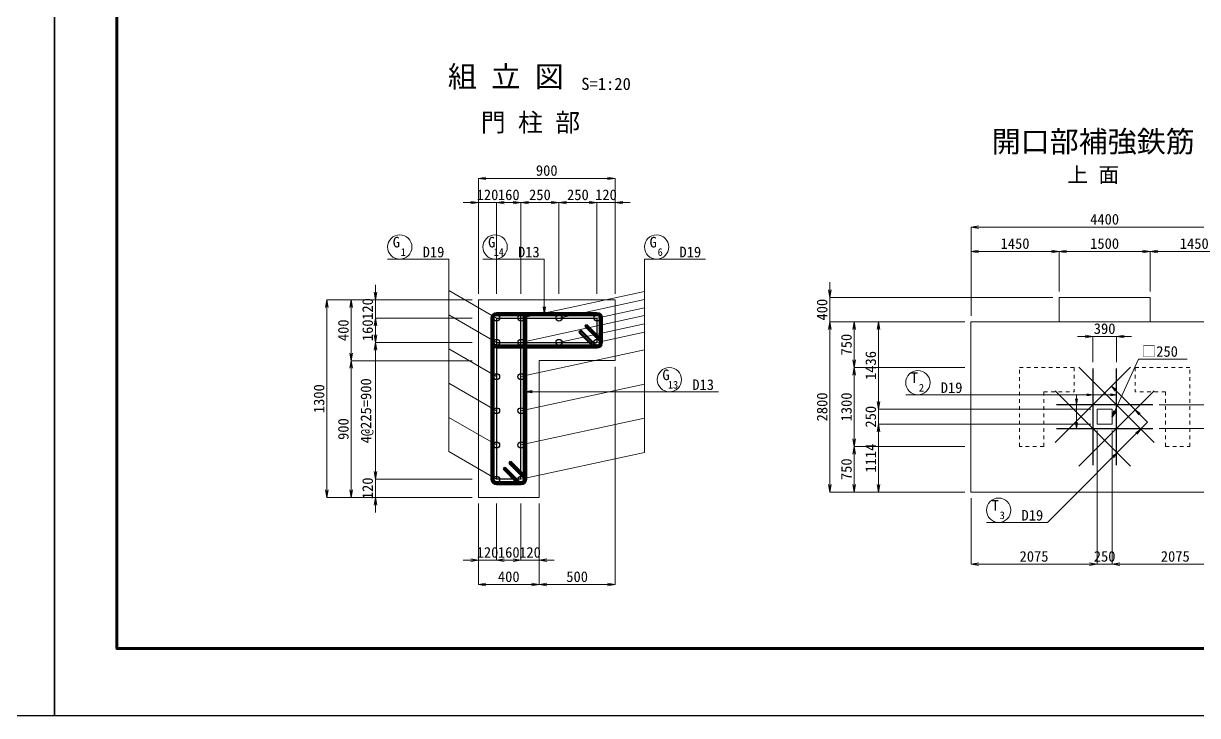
# Model space of a CAD drawing. Header units: millimetres. Extents: x 169470 to 758170, y -17820 to 11880.
# Drawn here: x 211007 to 230330, y -17820 to -6434 of the extents above; entities that cross this region are included whole.
import ezdxf
from ezdxf.enums import TextEntityAlignment as Align

# ---------------------------------------------------------------- set-up
doc = ezdxf.new("R2010")
doc.units = ezdxf.units.MM
doc.header["$LTSCALE"] = 50
doc.header["$PDSIZE"] = 300
doc.linetypes.add('SXF_跳び破線', pattern=[12, 6, -6])
doc.layers.get('Defpoints').update_dxf_attribs({"color": 151})
for name, color, linetype, lineweight in [('D-BGD', 7, 'Continuous', 13), ('D-STR', 1, 'Continuous', 50), ('D-STR-DIM', 7, 'Continuous', 13), ('D-STR-HTXT', 7, 'Continuous', 13), ('D-STR-STR2', 6, 'Continuous', 25), ('D-STR-STR5', 2, 'Continuous', 25), ('D-STR-TXT', 7, 'Continuous', 13), ('D-TTL', 2, 'Continuous', 140)]:
    doc.layers.add(name, color=color, linetype=linetype, lineweight=lineweight)
doc.styles.add('MS ゴシック', font='MS Gothic.ttf')
doc.styles.add('YOKO_GOTHIC', font='MS Gothic.ttf')
doc.dimstyles.new('DIM-50', dxfattribs={"dimscale": 50, "dimtxt": 3.5, "dimasz": 2.5, "dimexe": 0, "dimexo": 2, "dimgap": 0.8, "dimtad": 1, "dimdec": 0, "dimzin": 1, "dimdsep": 46, "dimtxsty": 'MS ゴシック', "dimblk": 'OPEN', "dimcen": 0.1, "dimclrd": 256, "dimclre": 256, "dimclrt": 256, "dimaunit": 1, "dimadec": 3, "dimazin": 0, "dimtfac": 1, "dimtdec": 0, "dimtix": 1, "dimtmove": 2, "dimatfit": 3, "dimldrblk": 'OPEN', "dimfxl": 1, "dimlwd": -1, "dimlwe": -1, "dimarcsym": 2})
doc.dimstyles.new('DIM-50-20', dxfattribs={"dimscale": 50, "dimtxt": 3.5, "dimasz": 2.5, "dimexe": 0, "dimexo": 2, "dimgap": 0.8, "dimtad": 1, "dimdec": 0, "dimlfac": 0.4, "dimzin": 1, "dimdsep": 46, "dimtxsty": 'MS ゴシック', "dimblk": 'OPEN', "dimcen": 0.1, "dimclrd": 256, "dimclre": 256, "dimclrt": 256, "dimaunit": 1, "dimadec": 3, "dimazin": 0, "dimtfac": 1, "dimtdec": 0, "dimtix": 1, "dimtmove": 2, "dimatfit": 3, "dimldrblk": 'OPEN', "dimfxl": 1, "dimlwd": -1, "dimlwe": -1, "dimarcsym": 2})
doc.dimstyles.new('S50', dxfattribs={"dimscale": 50, "dimtxt": 3.5, "dimasz": 2, "dimexe": 1, "dimexo": 1, "dimgap": 1, "dimtad": 1, "dimdec": 0, "dimzin": 1, "dimdsep": 46, "dimtxsty": 'YOKO_GOTHIC', "dimblk": 'OPEN', "dimcen": 0, "dimclrd": 256, "dimclre": 256, "dimclrt": 256, "dimaunit": 1, "dimadec": 3, "dimazin": 0, "dimtfac": 1, "dimtdec": 0, "dimtix": 1, "dimtmove": 2, "dimatfit": 3, "dimldrblk": 'OPEN', "dimfxl": 1, "dimlwd": -1, "dimlwe": -1, "dimarcsym": 0})

# ---------------------------------------------------------------- blocks, each defined once
blk = doc.blocks.new('_Open')
at = {"color": 0, "linetype": 'ByBlock', "lineweight": -2}
for p, q in [((-1, 0.17), (0, 0)), ((-1, -0.17), (0, 0)), ((0, 0), (-1, 0))]:
    blk.add_line(p, q, dxfattribs=at)
blk = doc.blocks.new('*D2648')
at = {"layer": 'D-STR-DIM', "transparency": 16777216}
for p, q in [((218494, -10882), (218494, -8982)), ((218619, -8982), (220619, -8982)), ((220744, -10882), (220744, -8982))]:
    blk.add_line(p, q, dxfattribs=at)
at = {"layer": 'Defpoints', "color": 0, "transparency": 16777216}
for p in [(220744, -8982), (218494, -10982), (220744, -10982)]:
    blk.add_point(p, dxfattribs=at)
at = {"layer": 'D-STR-DIM', "transparency": 16777216, "xscale": 125, "yscale": 125, "zscale": 125, "rotation": 180}
blk.add_blockref('_Open', (218494, -8982), dxfattribs=at)
at = {"layer": 'D-STR-DIM', "transparency": 16777216, "xscale": 125, "yscale": 125, "zscale": 125}
blk.add_blockref('_Open', (220744, -8982), dxfattribs=at)
at = {"layer": 'D-STR-DIM', "transparency": 16777216, "insert": (219619, -8854), "char_height": 175, "attachment_point": 5, "style": 'MS ゴシック'}
blk.add_mtext('900', dxfattribs=at)
blk = doc.blocks.new('*D2649')
at = {"layer": 'D-STR-DIM', "transparency": 16777216}
for p, q in [((218369, -9382), (218244, -9382)), ((218494, -10882), (218494, -9382)), ((218494, -9382), (218794, -9382)), ((218794, -10882), (218794, -9382)), ((218919, -9382), (219044, -9382))]:
    blk.add_line(p, q, dxfattribs=at)
at = {"layer": 'Defpoints', "color": 0, "transparency": 16777216}
for p in [(218794, -9382), (218494, -10982), (218794, -10982)]:
    blk.add_point(p, dxfattribs=at)
at = {"layer": 'D-STR-DIM', "transparency": 16777216, "xscale": 125, "yscale": 125, "zscale": 125}
blk.add_blockref('_Open', (218494, -9382), dxfattribs=at)
at = {"layer": 'D-STR-DIM', "transparency": 16777216, "xscale": 125, "yscale": 125, "zscale": 125, "rotation": 180}
blk.add_blockref('_Open', (218794, -9382), dxfattribs=at)
at = {"layer": 'D-STR-DIM', "transparency": 16777216, "insert": (218644, -9254), "char_height": 175, "attachment_point": 5, "style": 'MS ゴシック'}
blk.add_mtext('120', dxfattribs=at)
blk = doc.blocks.new('*D2650')
at = {"layer": 'D-STR-DIM', "transparency": 16777216}
for p, q in [((218794, -10882), (218794, -9382)), ((218919, -9382), (219069, -9382)), ((219194, -10882), (219194, -9382))]:
    blk.add_line(p, q, dxfattribs=at)
at = {"layer": 'Defpoints', "color": 0, "transparency": 16777216}
for p in [(219194, -9382), (218794, -10982), (219194, -10982)]:
    blk.add_point(p, dxfattribs=at)
at = {"layer": 'D-STR-DIM', "transparency": 16777216, "xscale": 125, "yscale": 125, "zscale": 125, "rotation": 180}
blk.add_blockref('_Open', (218794, -9382), dxfattribs=at)
at = {"layer": 'D-STR-DIM', "transparency": 16777216, "xscale": 125, "yscale": 125, "zscale": 125}
blk.add_blockref('_Open', (219194, -9382), dxfattribs=at)
at = {"layer": 'D-STR-DIM', "transparency": 16777216, "insert": (218994, -9254), "char_height": 175, "attachment_point": 5, "style": 'MS ゴシック'}
blk.add_mtext('160', dxfattribs=at)
blk = doc.blocks.new('*D2651')
at = {"layer": 'D-STR-DIM', "transparency": 16777216}
for p, q in [((220319, -9382), (220194, -9382)), ((220444, -10882), (220444, -9382)), ((220444, -9382), (220744, -9382)), ((220744, -10882), (220744, -9382)), ((220869, -9382), (220994, -9382))]:
    blk.add_line(p, q, dxfattribs=at)
at = {"layer": 'Defpoints', "color": 0, "transparency": 16777216}
for p in [(220744, -9382), (220444, -10982), (220744, -10982)]:
    blk.add_point(p, dxfattribs=at)
at = {"layer": 'D-STR-DIM', "transparency": 16777216, "xscale": 125, "yscale": 125, "zscale": 125}
blk.add_blockref('_Open', (220444, -9382), dxfattribs=at)
at = {"layer": 'D-STR-DIM', "transparency": 16777216, "xscale": 125, "yscale": 125, "zscale": 125, "rotation": 180}
blk.add_blockref('_Open', (220744, -9382), dxfattribs=at)
at = {"layer": 'D-STR-DIM', "transparency": 16777216, "insert": (220594, -9254), "char_height": 175, "attachment_point": 5, "style": 'MS ゴシック'}
blk.add_mtext('120', dxfattribs=at)
blk = doc.blocks.new('*D2652')
at = {"layer": 'D-STR-DIM', "transparency": 16777216}
for p, q in [((219194, -10882), (219194, -9382)), ((219319, -9382), (219694, -9382)), ((219819, -10882), (219819, -9382))]:
    blk.add_line(p, q, dxfattribs=at)
at = {"layer": 'Defpoints', "color": 0, "transparency": 16777216}
for p in [(219819, -9382), (219194, -10982), (219819, -10982)]:
    blk.add_point(p, dxfattribs=at)
at = {"layer": 'D-STR-DIM', "transparency": 16777216, "xscale": 125, "yscale": 125, "zscale": 125, "rotation": 180}
blk.add_blockref('_Open', (219194, -9382), dxfattribs=at)
at = {"layer": 'D-STR-DIM', "transparency": 16777216, "xscale": 125, "yscale": 125, "zscale": 125}
blk.add_blockref('_Open', (219819, -9382), dxfattribs=at)
at = {"layer": 'D-STR-DIM', "transparency": 16777216, "insert": (219507, -9254), "char_height": 175, "attachment_point": 5, "style": 'MS ゴシック'}
blk.add_mtext('250', dxfattribs=at)
blk = doc.blocks.new('*D2653')
at = {"layer": 'D-STR-DIM', "transparency": 16777216}
for p, q in [((218494, -14332), (218494, -15664)), ((219494, -14332), (219494, -15664)), ((218619, -15664), (219369, -15664))]:
    blk.add_line(p, q, dxfattribs=at)
at = {"layer": 'Defpoints', "color": 0, "transparency": 16777216}
for p in [(218494, -14232), (219494, -14232), (219494, -15664)]:
    blk.add_point(p, dxfattribs=at)
at = {"layer": 'D-STR-DIM', "transparency": 16777216, "xscale": 125, "yscale": 125, "zscale": 125, "rotation": 180}
blk.add_blockref('_Open', (218494, -15664), dxfattribs=at)
at = {"layer": 'D-STR-DIM', "transparency": 16777216, "xscale": 125, "yscale": 125, "zscale": 125}
blk.add_blockref('_Open', (219494, -15664), dxfattribs=at)
at = {"layer": 'D-STR-DIM', "transparency": 16777216, "insert": (218994, -15537), "char_height": 175, "attachment_point": 5, "style": 'MS ゴシック'}
blk.add_mtext('400', dxfattribs=at)
blk = doc.blocks.new('*D2654')
at = {"layer": 'D-STR-DIM', "transparency": 16777216}
for p, q in [((218494, -14332), (218494, -15264)), ((218794, -14332), (218794, -15264)), ((218369, -15264), (218244, -15264)), ((218494, -15264), (218794, -15264)), ((218919, -15264), (219044, -15264))]:
    blk.add_line(p, q, dxfattribs=at)
at = {"layer": 'Defpoints', "color": 0, "transparency": 16777216}
for p in [(218494, -14232), (218794, -14232), (218794, -15264)]:
    blk.add_point(p, dxfattribs=at)
at = {"layer": 'D-STR-DIM', "transparency": 16777216, "xscale": 125, "yscale": 125, "zscale": 125}
blk.add_blockref('_Open', (218494, -15264), dxfattribs=at)
at = {"layer": 'D-STR-DIM', "transparency": 16777216, "xscale": 125, "yscale": 125, "zscale": 125, "rotation": 180}
blk.add_blockref('_Open', (218794, -15264), dxfattribs=at)
at = {"layer": 'D-STR-DIM', "transparency": 16777216, "insert": (218644, -15137), "char_height": 175, "attachment_point": 5, "style": 'MS ゴシック'}
blk.add_mtext('120', dxfattribs=at)
blk = doc.blocks.new('*D2655')
at = {"layer": 'D-STR-DIM', "transparency": 16777216}
for p, q in [((218794, -14332), (218794, -15264)), ((219194, -14332), (219194, -15264)), ((218919, -15264), (219069, -15264))]:
    blk.add_line(p, q, dxfattribs=at)
at = {"layer": 'Defpoints', "color": 0, "transparency": 16777216}
for p in [(218794, -14232), (219194, -14232), (219194, -15264)]:
    blk.add_point(p, dxfattribs=at)
at = {"layer": 'D-STR-DIM', "transparency": 16777216, "xscale": 125, "yscale": 125, "zscale": 125, "rotation": 180}
blk.add_blockref('_Open', (218794, -15264), dxfattribs=at)
at = {"layer": 'D-STR-DIM', "transparency": 16777216, "xscale": 125, "yscale": 125, "zscale": 125}
blk.add_blockref('_Open', (219194, -15264), dxfattribs=at)
at = {"layer": 'D-STR-DIM', "transparency": 16777216, "insert": (218994, -15137), "char_height": 175, "attachment_point": 5, "style": 'MS ゴシック'}
blk.add_mtext('160', dxfattribs=at)
blk = doc.blocks.new('*D2656')
at = {"layer": 'D-STR-DIM', "transparency": 16777216}
for p, q in [((219194, -14332), (219194, -15264)), ((219494, -14332), (219494, -15264)), ((219069, -15264), (218944, -15264)), ((219194, -15264), (219494, -15264)), ((219619, -15264), (219744, -15264))]:
    blk.add_line(p, q, dxfattribs=at)
at = {"layer": 'Defpoints', "color": 0, "transparency": 16777216}
for p in [(219194, -14232), (219494, -14232), (219494, -15264)]:
    blk.add_point(p, dxfattribs=at)
at = {"layer": 'D-STR-DIM', "transparency": 16777216, "xscale": 125, "yscale": 125, "zscale": 125}
blk.add_blockref('_Open', (219194, -15264), dxfattribs=at)
at = {"layer": 'D-STR-DIM', "transparency": 16777216, "xscale": 125, "yscale": 125, "zscale": 125, "rotation": 180}
blk.add_blockref('_Open', (219494, -15264), dxfattribs=at)
at = {"layer": 'D-STR-DIM', "transparency": 16777216, "insert": (219344, -15137), "char_height": 175, "attachment_point": 5, "style": 'MS ゴシック'}
blk.add_mtext('120', dxfattribs=at)
blk = doc.blocks.new('*D2657')
at = {"layer": 'D-STR-DIM', "transparency": 16777216}
for p, q in [((220744, -12082), (220744, -15664)), ((219494, -14332), (219494, -15664)), ((219619, -15664), (220619, -15664))]:
    blk.add_line(p, q, dxfattribs=at)
at = {"layer": 'Defpoints', "color": 0, "transparency": 16777216}
for p in [(220744, -11982), (219494, -14232), (220744, -15664)]:
    blk.add_point(p, dxfattribs=at)
at = {"layer": 'D-STR-DIM', "transparency": 16777216, "xscale": 125, "yscale": 125, "zscale": 125, "rotation": 180}
blk.add_blockref('_Open', (219494, -15664), dxfattribs=at)
at = {"layer": 'D-STR-DIM', "transparency": 16777216, "xscale": 125, "yscale": 125, "zscale": 125}
blk.add_blockref('_Open', (220744, -15664), dxfattribs=at)
at = {"layer": 'D-STR-DIM', "transparency": 16777216, "insert": (220119, -15537), "char_height": 175, "attachment_point": 5, "style": 'MS ゴシック'}
blk.add_mtext('500', dxfattribs=at)
blk = doc.blocks.new('*D2658')
at = {"layer": 'D-STR-DIM', "transparency": 16777216}
for p, q in [((219819, -10882), (219819, -9382)), ((219944, -9382), (220319, -9382)), ((220444, -10882), (220444, -9382))]:
    blk.add_line(p, q, dxfattribs=at)
at = {"layer": 'Defpoints', "color": 0, "transparency": 16777216}
for p in [(220444, -9382), (219819, -10982), (220444, -10982)]:
    blk.add_point(p, dxfattribs=at)
at = {"layer": 'D-STR-DIM', "transparency": 16777216, "xscale": 125, "yscale": 125, "zscale": 125, "rotation": 180}
blk.add_blockref('_Open', (219819, -9382), dxfattribs=at)
at = {"layer": 'D-STR-DIM', "transparency": 16777216, "xscale": 125, "yscale": 125, "zscale": 125}
blk.add_blockref('_Open', (220444, -9382), dxfattribs=at)
at = {"layer": 'D-STR-DIM', "transparency": 16777216, "insert": (220132, -9254), "char_height": 175, "attachment_point": 5, "style": 'MS ゴシック'}
blk.add_mtext('250', dxfattribs=at)
blk = doc.blocks.new('*D2659')
at = {"layer": 'D-STR-DIM', "transparency": 16777216}
for p, q in [((218394, -10982), (215999, -10982)), ((215999, -11107), (215999, -14107)), ((218394, -14232), (215999, -14232))]:
    blk.add_line(p, q, dxfattribs=at)
at = {"layer": 'Defpoints', "color": 0, "transparency": 16777216}
for p in [(218494, -10982), (215999, -14232), (218494, -14232)]:
    blk.add_point(p, dxfattribs=at)
at = {"layer": 'D-STR-DIM', "transparency": 16777216, "xscale": 125, "yscale": 125, "zscale": 125}
for p, rotation in [((215999, -10982), 90), ((215999, -14232), 270)]:
    blk.add_blockref('_Open', p, dxfattribs=dict(at, rotation=rotation))
at = {"layer": 'D-STR-DIM', "transparency": 16777216, "insert": (215872, -12607), "char_height": 175, "attachment_point": 5, "rotation": 90, "style": 'MS ゴシック'}
blk.add_mtext('1300', dxfattribs=at)
blk = doc.blocks.new('*D2660')
at = {"layer": 'D-STR-DIM', "transparency": 16777216}
for p, q in [((216799, -10857), (216799, -10732)), ((218394, -10982), (216799, -10982)), ((216799, -10982), (216799, -11282)), ((218394, -11282), (216799, -11282)), ((216799, -11407), (216799, -11532))]:
    blk.add_line(p, q, dxfattribs=at)
at = {"layer": 'Defpoints', "color": 0, "transparency": 16777216}
for p in [(218494, -10982), (216799, -11282), (218494, -11282)]:
    blk.add_point(p, dxfattribs=at)
at = {"layer": 'D-STR-DIM', "transparency": 16777216, "xscale": 125, "yscale": 125, "zscale": 125}
for p, rotation in [((216799, -10982), 270), ((216799, -11282), 90)]:
    blk.add_blockref('_Open', p, dxfattribs=dict(at, rotation=rotation))
at = {"layer": 'D-STR-DIM', "transparency": 16777216, "insert": (216672, -11132), "char_height": 175, "attachment_point": 5, "rotation": 90, "style": 'MS ゴシック'}
blk.add_mtext('120', dxfattribs=at)
blk = doc.blocks.new('*D2661')
at = {"layer": 'D-STR-DIM', "transparency": 16777216}
for p, q in [((218394, -11282), (216799, -11282)), ((216799, -11407), (216799, -11557)), ((218394, -11682), (216799, -11682))]:
    blk.add_line(p, q, dxfattribs=at)
at = {"layer": 'Defpoints', "color": 0, "transparency": 16777216}
for p in [(218494, -11282), (216799, -11682), (218494, -11682)]:
    blk.add_point(p, dxfattribs=at)
at = {"layer": 'D-STR-DIM', "transparency": 16777216, "xscale": 125, "yscale": 125, "zscale": 125}
for p, rotation in [((216799, -11282), 90), ((216799, -11682), 270)]:
    blk.add_blockref('_Open', p, dxfattribs=dict(at, rotation=rotation))
at = {"layer": 'D-STR-DIM', "transparency": 16777216, "insert": (216672, -11482), "char_height": 175, "attachment_point": 5, "rotation": 90, "style": 'MS ゴシック'}
blk.add_mtext('160', dxfattribs=at)
blk = doc.blocks.new('*D2662')
at = {"layer": 'D-STR-DIM', "transparency": 16777216}
for p, q in [((216799, -13807), (216799, -13682)), ((218394, -13932), (216799, -13932)), ((216799, -13932), (216799, -14232)), ((218394, -14232), (216799, -14232)), ((216799, -14357), (216799, -14482))]:
    blk.add_line(p, q, dxfattribs=at)
at = {"layer": 'Defpoints', "color": 0, "transparency": 16777216}
for p in [(218494, -13932), (216799, -14232), (218494, -14232)]:
    blk.add_point(p, dxfattribs=at)
at = {"layer": 'D-STR-DIM', "transparency": 16777216, "xscale": 125, "yscale": 125, "zscale": 125}
for p, rotation in [((216799, -13932), 270), ((216799, -14232), 90)]:
    blk.add_blockref('_Open', p, dxfattribs=dict(at, rotation=rotation))
at = {"layer": 'D-STR-DIM', "transparency": 16777216, "insert": (216672, -14082), "char_height": 175, "attachment_point": 5, "rotation": 90, "style": 'MS ゴシック'}
blk.add_mtext('120', dxfattribs=at)
blk = doc.blocks.new('*D2663')
at = {"layer": 'D-STR-DIM', "transparency": 16777216}
for p, q in [((218394, -11682), (216799, -11682)), ((216799, -13807), (216799, -11807)), ((218394, -13932), (216799, -13932))]:
    blk.add_line(p, q, dxfattribs=at)
at = {"layer": 'Defpoints', "color": 0, "transparency": 16777216}
for p in [(216799, -11682), (218494, -11682), (218494, -13932)]:
    blk.add_point(p, dxfattribs=at)
at = {"layer": 'D-STR-DIM', "transparency": 16777216, "xscale": 125, "yscale": 125, "zscale": 125}
for p, rotation in [((216799, -11682), 90), ((216799, -13932), 270)]:
    blk.add_blockref('_Open', p, dxfattribs=dict(at, rotation=rotation))
at = {"layer": 'D-STR-DIM', "transparency": 16777216, "insert": (216662, -12807), "char_height": 175, "attachment_point": 5, "rotation": 90, "style": 'MS ゴシック'}
blk.add_mtext('4@225=900', dxfattribs=at)
blk = doc.blocks.new('*D2664')
at = {"layer": 'D-STR-DIM', "transparency": 16777216}
for p, q in [((217761, -10982), (216399, -10982)), ((216399, -11107), (216399, -11857)), ((218394, -11982), (216399, -11982))]:
    blk.add_line(p, q, dxfattribs=at)
at = {"layer": 'Defpoints', "color": 0, "transparency": 16777216}
for p in [(217861, -10982), (216399, -11982), (218494, -11982)]:
    blk.add_point(p, dxfattribs=at)
at = {"layer": 'D-STR-DIM', "transparency": 16777216, "xscale": 125, "yscale": 125, "zscale": 125}
for p, rotation in [((216399, -10982), 90), ((216399, -11982), 270)]:
    blk.add_blockref('_Open', p, dxfattribs=dict(at, rotation=rotation))
at = {"layer": 'D-STR-DIM', "transparency": 16777216, "insert": (216272, -11482), "char_height": 175, "attachment_point": 5, "rotation": 90, "style": 'MS ゴシック'}
blk.add_mtext('400', dxfattribs=at)
blk = doc.blocks.new('*D2665')
at = {"layer": 'D-STR-DIM', "transparency": 16777216}
for p, q in [((218394, -11982), (216399, -11982)), ((216399, -12107), (216399, -14107)), ((218394, -14232), (216399, -14232))]:
    blk.add_line(p, q, dxfattribs=at)
at = {"layer": 'Defpoints', "color": 0, "transparency": 16777216}
for p in [(218494, -11982), (216399, -14232), (218494, -14232)]:
    blk.add_point(p, dxfattribs=at)
at = {"layer": 'D-STR-DIM', "transparency": 16777216, "xscale": 125, "yscale": 125, "zscale": 125}
for p, rotation in [((216399, -11982), 90), ((216399, -14232), 270)]:
    blk.add_blockref('_Open', p, dxfattribs=dict(at, rotation=rotation))
at = {"layer": 'D-STR-DIM', "transparency": 16777216, "insert": (216272, -13107), "char_height": 175, "attachment_point": 5, "rotation": 90, "style": 'MS ゴシック'}
blk.add_mtext('900', dxfattribs=at)
blk = doc.blocks.new('*D2677')
at = {"layer": 'D-STR-DIM', "transparency": 16777216}
for p, q in [((226602, -11243), (226602, -10184)), ((226727, -10184), (227926, -10184)), ((228051, -10843), (228051, -10184))]:
    blk.add_line(p, q, dxfattribs=at)
at = {"layer": 'Defpoints', "color": 0, "transparency": 16777216}
for p in [(228051, -10184), (228051, -10943), (226602, -11343)]:
    blk.add_point(p, dxfattribs=at)
at = {"layer": 'D-STR-DIM', "transparency": 16777216, "xscale": 125, "yscale": 125, "zscale": 125, "rotation": 180}
blk.add_blockref('_Open', (226602, -10184), dxfattribs=at)
at = {"layer": 'D-STR-DIM', "transparency": 16777216, "xscale": 125, "yscale": 125, "zscale": 125}
blk.add_blockref('_Open', (228051, -10184), dxfattribs=at)
at = {"layer": 'D-STR-DIM', "transparency": 16777216, "insert": (227327, -10056), "char_height": 175, "attachment_point": 5, "style": 'MS ゴシック'}
blk.add_mtext('1450', dxfattribs=at)
blk = doc.blocks.new('*D2678')
at = {"layer": 'D-STR-DIM', "transparency": 16777216}
for p, q in [((228051, -10843), (228051, -10184)), ((228176, -10184), (229426, -10184)), ((229551, -10843), (229551, -10184))]:
    blk.add_line(p, q, dxfattribs=at)
at = {"layer": 'Defpoints', "color": 0, "transparency": 16777216}
for p in [(229551, -10184), (228051, -10943), (229551, -10943)]:
    blk.add_point(p, dxfattribs=at)
at = {"layer": 'D-STR-DIM', "transparency": 16777216, "xscale": 125, "yscale": 125, "zscale": 125, "rotation": 180}
blk.add_blockref('_Open', (228051, -10184), dxfattribs=at)
at = {"layer": 'D-STR-DIM', "transparency": 16777216, "xscale": 125, "yscale": 125, "zscale": 125}
blk.add_blockref('_Open', (229551, -10184), dxfattribs=at)
at = {"layer": 'D-STR-DIM', "transparency": 16777216, "insert": (228801, -10056), "char_height": 175, "attachment_point": 5, "style": 'MS ゴシック'}
blk.add_mtext('1500', dxfattribs=at)
blk = doc.blocks.new('*D2679')
at = {"layer": 'D-STR-DIM', "transparency": 16777216}
for p, q in [((229551, -10843), (229551, -10184)), ((229676, -10184), (230876, -10184)), ((231001, -11243), (231001, -10184))]:
    blk.add_line(p, q, dxfattribs=at)
at = {"layer": 'Defpoints', "color": 0, "transparency": 16777216}
for p in [(231001, -10184), (229551, -10943), (231001, -11343)]:
    blk.add_point(p, dxfattribs=at)
at = {"layer": 'D-STR-DIM', "transparency": 16777216, "xscale": 125, "yscale": 125, "zscale": 125, "rotation": 180}
blk.add_blockref('_Open', (229551, -10184), dxfattribs=at)
at = {"layer": 'D-STR-DIM', "transparency": 16777216, "xscale": 125, "yscale": 125, "zscale": 125}
blk.add_blockref('_Open', (231001, -10184), dxfattribs=at)
at = {"layer": 'D-STR-DIM', "transparency": 16777216, "insert": (230276, -10056), "char_height": 175, "attachment_point": 5, "style": 'MS ゴシック'}
blk.add_mtext('1450', dxfattribs=at)
blk = doc.blocks.new('*D2666')
at = {"layer": 'D-STR-DIM', "transparency": 16777216}
for p, q in [((226602, -11243), (226602, -9784)), ((226727, -9784), (230876, -9784)), ((231001, -11243), (231001, -9784))]:
    blk.add_line(p, q, dxfattribs=at)
at = {"layer": 'Defpoints', "color": 0, "transparency": 16777216}
for p in [(231001, -9784), (226602, -11343), (231001, -11343)]:
    blk.add_point(p, dxfattribs=at)
at = {"layer": 'D-STR-DIM', "transparency": 16777216, "xscale": 125, "yscale": 125, "zscale": 125, "rotation": 180}
blk.add_blockref('_Open', (226602, -9784), dxfattribs=at)
at = {"layer": 'D-STR-DIM', "transparency": 16777216, "xscale": 125, "yscale": 125, "zscale": 125}
blk.add_blockref('_Open', (231001, -9784), dxfattribs=at)
at = {"layer": 'D-STR-DIM', "transparency": 16777216, "insert": (228801, -9656), "char_height": 175, "attachment_point": 5, "style": 'MS ゴシック'}
blk.add_mtext('4400', dxfattribs=at)
blk = doc.blocks.new('*D2667')
at = {"layer": 'D-STR-DIM', "transparency": 16777216}
for p, q in [((224280, -10818), (224280, -10693)), ((227951, -10943), (224280, -10943)), ((224280, -10943), (224280, -11343)), ((226502, -11343), (224280, -11343)), ((224280, -11468), (224280, -11593))]:
    blk.add_line(p, q, dxfattribs=at)
at = {"layer": 'Defpoints', "color": 0, "transparency": 16777216}
for p in [(228051, -10943), (224280, -11343), (226602, -11343)]:
    blk.add_point(p, dxfattribs=at)
at = {"layer": 'D-STR-DIM', "transparency": 16777216, "xscale": 125, "yscale": 125, "zscale": 125}
for p, rotation in [((224280, -10943), 270), ((224280, -11343), 90)]:
    blk.add_blockref('_Open', p, dxfattribs=dict(at, rotation=rotation))
at = {"layer": 'D-STR-DIM', "transparency": 16777216, "insert": (224152, -11143), "char_height": 175, "attachment_point": 5, "rotation": 90, "style": 'MS ゴシック'}
blk.add_mtext('400', dxfattribs=at)
blk = doc.blocks.new('*D2668')
at = {"layer": 'D-STR-DIM', "transparency": 16777216}
for p, q in [((226502, -11343), (224280, -11343)), ((224280, -11468), (224280, -14018)), ((226502, -14143), (224280, -14143))]:
    blk.add_line(p, q, dxfattribs=at)
at = {"layer": 'Defpoints', "color": 0, "transparency": 16777216}
for p in [(226602, -11343), (224280, -14143), (226602, -14143)]:
    blk.add_point(p, dxfattribs=at)
at = {"layer": 'D-STR-DIM', "transparency": 16777216, "xscale": 125, "yscale": 125, "zscale": 125}
for p, rotation in [((224280, -11343), 90), ((224280, -14143), 270)]:
    blk.add_blockref('_Open', p, dxfattribs=dict(at, rotation=rotation))
at = {"layer": 'D-STR-DIM', "transparency": 16777216, "insert": (224152, -12743), "char_height": 175, "attachment_point": 5, "rotation": 90, "style": 'MS ゴシック'}
blk.add_mtext('2800', dxfattribs=at)
blk = doc.blocks.new('*D2669')
at = {"layer": 'D-STR-DIM', "transparency": 16777216}
for p, q in [((226502, -11343), (224680, -11343)), ((224680, -11468), (224680, -11968)), ((226502, -12093), (224680, -12093))]:
    blk.add_line(p, q, dxfattribs=at)
at = {"layer": 'Defpoints', "color": 0, "transparency": 16777216}
for p in [(226602, -11343), (224680, -12093), (226602, -12093)]:
    blk.add_point(p, dxfattribs=at)
at = {"layer": 'D-STR-DIM', "transparency": 16777216, "xscale": 125, "yscale": 125, "zscale": 125}
for p, rotation in [((224680, -11343), 90), ((224680, -12093), 270)]:
    blk.add_blockref('_Open', p, dxfattribs=dict(at, rotation=rotation))
at = {"layer": 'D-STR-DIM', "transparency": 16777216, "insert": (224552, -11718), "char_height": 175, "attachment_point": 5, "rotation": 90, "style": 'MS ゴシック'}
blk.add_mtext('750', dxfattribs=at)
blk = doc.blocks.new('*D2670')
at = {"layer": 'D-STR-DIM', "transparency": 16777216}
for p, q in [((226502, -13393), (224680, -13393)), ((224680, -13518), (224680, -14018)), ((226502, -14143), (224680, -14143))]:
    blk.add_line(p, q, dxfattribs=at)
at = {"layer": 'Defpoints', "color": 0, "transparency": 16777216}
for p in [(226602, -13393), (224680, -14143), (226602, -14143)]:
    blk.add_point(p, dxfattribs=at)
at = {"layer": 'D-STR-DIM', "transparency": 16777216, "xscale": 125, "yscale": 125, "zscale": 125}
for p, rotation in [((224680, -13393), 90), ((224680, -14143), 270)]:
    blk.add_blockref('_Open', p, dxfattribs=dict(at, rotation=rotation))
at = {"layer": 'D-STR-DIM', "transparency": 16777216, "insert": (224552, -13768), "char_height": 175, "attachment_point": 5, "rotation": 90, "style": 'MS ゴシック'}
blk.add_mtext('750', dxfattribs=at)
blk = doc.blocks.new('*D2671')
at = {"layer": 'D-STR-DIM', "transparency": 16777216}
for p, q in [((228676, -13129), (228676, -15331)), ((226602, -14243), (226602, -15331)), ((226727, -15331), (228551, -15331))]:
    blk.add_line(p, q, dxfattribs=at)
at = {"layer": 'Defpoints', "color": 0, "transparency": 16777216}
for p in [(228676, -13029), (226602, -14143), (228676, -15331)]:
    blk.add_point(p, dxfattribs=at)
at = {"layer": 'D-STR-DIM', "transparency": 16777216, "xscale": 125, "yscale": 125, "zscale": 125, "rotation": 180}
blk.add_blockref('_Open', (226602, -15331), dxfattribs=at)
at = {"layer": 'D-STR-DIM', "transparency": 16777216, "xscale": 125, "yscale": 125, "zscale": 125}
blk.add_blockref('_Open', (228676, -15331), dxfattribs=at)
at = {"layer": 'D-STR-DIM', "transparency": 16777216, "insert": (227639, -15203), "char_height": 175, "attachment_point": 5, "style": 'MS ゴシック'}
blk.add_mtext('2075', dxfattribs=at)
blk = doc.blocks.new('*D2672')
at = {"layer": 'D-STR-DIM', "transparency": 16777216}
for p, q in [((228926, -13129), (228926, -15331)), ((231001, -14243), (231001, -15331)), ((229051, -15331), (230876, -15331))]:
    blk.add_line(p, q, dxfattribs=at)
at = {"layer": 'Defpoints', "color": 0, "transparency": 16777216}
for p in [(228926, -13029), (231001, -14143), (231001, -15331)]:
    blk.add_point(p, dxfattribs=at)
at = {"layer": 'D-STR-DIM', "transparency": 16777216, "xscale": 125, "yscale": 125, "zscale": 125, "rotation": 180}
blk.add_blockref('_Open', (228926, -15331), dxfattribs=at)
at = {"layer": 'D-STR-DIM', "transparency": 16777216, "xscale": 125, "yscale": 125, "zscale": 125}
blk.add_blockref('_Open', (231001, -15331), dxfattribs=at)
at = {"layer": 'D-STR-DIM', "transparency": 16777216, "insert": (229964, -15203), "char_height": 175, "attachment_point": 5, "style": 'MS ゴシック'}
blk.add_mtext('2075', dxfattribs=at)
blk = doc.blocks.new('*D2674')
at = {"layer": 'D-STR-DIM', "transparency": 16777216}
for p, q in [((226502, -12093), (224680, -12093)), ((224680, -12218), (224680, -13268)), ((226502, -13393), (224680, -13393))]:
    blk.add_line(p, q, dxfattribs=at)
at = {"layer": 'Defpoints', "color": 0, "transparency": 16777216}
for p in [(226602, -12093), (224680, -13393), (226602, -13393)]:
    blk.add_point(p, dxfattribs=at)
at = {"layer": 'D-STR-DIM', "transparency": 16777216, "xscale": 125, "yscale": 125, "zscale": 125}
for p, rotation in [((224680, -12093), 90), ((224680, -13393), 270)]:
    blk.add_blockref('_Open', p, dxfattribs=dict(at, rotation=rotation))
at = {"layer": 'D-STR-DIM', "transparency": 16777216, "insert": (224552, -12743), "char_height": 175, "attachment_point": 5, "rotation": 90, "style": 'MS ゴシック'}
blk.add_mtext('1300', dxfattribs=at)
blk = doc.blocks.new('*D2675')
at = {"layer": 'D-STR-DIM', "transparency": 16777216}
for p, q in [((226502, -11343), (225080, -11343)), ((225080, -11468), (225080, -12654)), ((228576, -12779), (225080, -12779))]:
    blk.add_line(p, q, dxfattribs=at)
at = {"layer": 'Defpoints', "color": 0, "transparency": 16777216}
for p in [(226602, -11343), (225080, -12779), (228676, -12779)]:
    blk.add_point(p, dxfattribs=at)
at = {"layer": 'D-STR-DIM', "transparency": 16777216, "xscale": 125, "yscale": 125, "zscale": 125}
for p, rotation in [((225080, -11343), 90), ((225080, -12779), 270)]:
    blk.add_blockref('_Open', p, dxfattribs=dict(at, rotation=rotation))
at = {"layer": 'D-STR-DIM', "transparency": 16777216, "insert": (224952, -12061), "char_height": 175, "attachment_point": 5, "rotation": 90, "style": 'MS ゴシック'}
blk.add_mtext('1436', dxfattribs=at)
blk = doc.blocks.new('*D2676')
at = {"layer": 'D-STR-DIM', "transparency": 16777216}
for p, q in [((228576, -13029), (225080, -13029)), ((225080, -13154), (225080, -14018)), ((226502, -14143), (225080, -14143))]:
    blk.add_line(p, q, dxfattribs=at)
at = {"layer": 'Defpoints', "color": 0, "transparency": 16777216}
for p in [(228676, -13029), (225080, -14143), (226602, -14143)]:
    blk.add_point(p, dxfattribs=at)
at = {"layer": 'D-STR-DIM', "transparency": 16777216, "xscale": 125, "yscale": 125, "zscale": 125}
for p, rotation in [((225080, -13029), 90), ((225080, -14143), 270)]:
    blk.add_blockref('_Open', p, dxfattribs=dict(at, rotation=rotation))
at = {"layer": 'D-STR-DIM', "transparency": 16777216, "insert": (224952, -13586), "char_height": 175, "attachment_point": 5, "rotation": 90, "style": 'MS ゴシック'}
blk.add_mtext('1114', dxfattribs=at)
blk = doc.blocks.new('*D2680')
at = {"layer": 'D-STR-DIM', "transparency": 16777216}
for p, q in [((228481, -11584), (228356, -11584)), ((228606, -12009), (228606, -11584)), ((228606, -11584), (228996, -11584)), ((228996, -12009), (228996, -11584)), ((229121, -11584), (229246, -11584))]:
    blk.add_line(p, q, dxfattribs=at)
at = {"layer": 'Defpoints', "color": 0, "transparency": 16777216}
for p in [(228996, -11584), (228606, -12109), (228996, -12109)]:
    blk.add_point(p, dxfattribs=at)
at = {"layer": 'D-STR-DIM', "transparency": 16777216, "xscale": 125, "yscale": 125, "zscale": 125}
blk.add_blockref('_Open', (228606, -11584), dxfattribs=at)
at = {"layer": 'D-STR-DIM', "transparency": 16777216, "xscale": 125, "yscale": 125, "zscale": 125, "rotation": 180}
blk.add_blockref('_Open', (228996, -11584), dxfattribs=at)
at = {"layer": 'D-STR-DIM', "transparency": 16777216, "insert": (228801, -11456), "char_height": 175, "attachment_point": 5, "style": 'MS ゴシック'}
blk.add_mtext('390', dxfattribs=at)
blk = doc.blocks.new('*D2681')
at = {"layer": 'D-STR-DIM', "transparency": 16777216}
for p, q in [((230820, -12584), (230820, -12459)), ((229696, -12709), (230820, -12709)), ((230820, -12709), (230820, -13099)), ((229696, -13099), (230820, -13099)), ((230820, -13224), (230820, -13349))]:
    blk.add_line(p, q, dxfattribs=at)
at = {"layer": 'Defpoints', "color": 0, "transparency": 16777216}
for p in [(229596, -12709), (229596, -13099), (230820, -13099)]:
    blk.add_point(p, dxfattribs=at)
at = {"layer": 'D-STR-DIM', "transparency": 16777216, "xscale": 125, "yscale": 125, "zscale": 125}
for p, rotation in [((230820, -12709), 270), ((230820, -13099), 90)]:
    blk.add_blockref('_Open', p, dxfattribs=dict(at, rotation=rotation))
at = {"layer": 'D-STR-DIM', "transparency": 16777216, "insert": (230692, -12904), "char_height": 175, "attachment_point": 5, "rotation": 90, "style": 'MS ゴシック'}
blk.add_mtext('390', dxfattribs=at)
blk = doc.blocks.new('*D2682')
at = {"layer": 'D-STR-DIM', "transparency": 16777216}
for p, q in [((225080, -12654), (225080, -12529)), ((228576, -12779), (225080, -12779)), ((225080, -12779), (225080, -13029)), ((228576, -13029), (225080, -13029)), ((225080, -13154), (225080, -13279))]:
    blk.add_line(p, q, dxfattribs=at)
at = {"layer": 'Defpoints', "color": 0, "transparency": 16777216}
for p in [(228676, -12779), (225080, -13029), (228676, -13029)]:
    blk.add_point(p, dxfattribs=at)
at = {"layer": 'D-STR-DIM', "transparency": 16777216, "xscale": 125, "yscale": 125, "zscale": 125}
for p, rotation in [((225080, -12779), 270), ((225080, -13029), 90)]:
    blk.add_blockref('_Open', p, dxfattribs=dict(at, rotation=rotation))
at = {"layer": 'D-STR-DIM', "transparency": 16777216, "insert": (224952, -12904), "char_height": 175, "attachment_point": 5, "rotation": 90, "style": 'MS ゴシック'}
blk.add_mtext('250', dxfattribs=at)
blk = doc.blocks.new('*D2683')
at = {"layer": 'D-STR-DIM', "transparency": 16777216}
for p, q in [((228676, -13129), (228676, -15331)), ((228926, -13129), (228926, -15331)), ((228551, -15331), (228426, -15331)), ((228926, -15331), (228676, -15331)), ((229051, -15331), (229176, -15331))]:
    blk.add_line(p, q, dxfattribs=at)
at = {"layer": 'Defpoints', "color": 0, "transparency": 16777216}
for p in [(228676, -13029), (228926, -13029), (228676, -15331)]:
    blk.add_point(p, dxfattribs=at)
at = {"layer": 'D-STR-DIM', "transparency": 16777216, "xscale": 125, "yscale": 125, "zscale": 125}
blk.add_blockref('_Open', (228676, -15331), dxfattribs=at)
at = {"layer": 'D-STR-DIM', "transparency": 16777216, "xscale": 125, "yscale": 125, "zscale": 125, "rotation": 180}
blk.add_blockref('_Open', (228926, -15331), dxfattribs=at)
at = {"layer": 'D-STR-DIM', "transparency": 16777216, "insert": (228801, -15203), "char_height": 175, "attachment_point": 5, "style": 'MS ゴシック'}
blk.add_mtext('250', dxfattribs=at)

msp = doc.modelspace()

# ---------------------------------------------------------------- linework, layer by layer
at = {"layer": 'D-BGD'}
for p, q in [((218494.31, -10981.79), (218494.31, -14231.79)), ((220744.31, -10981.79), (218494.31, -10981.79)), ((220744.31, -10981.79), (220744.31, -11981.79)), ((231001.37, -11343.16), (226601.58, -11343.16)), ((226601.58, -11343.16), (226601.58, -14143.04)), ((219494.31, -14231.79), (219494.31, -11981.79)), ((219494.31, -11981.79), (220744.31, -11981.79)), ((219494.31, -14231.79), (218494.31, -14231.79)), ((226601.58, -14143.04), (231001.37, -14143.04))]:
    msp.add_line(p, q, dxfattribs=at)
at = {"layer": 'D-BGD', "linetype": 'SXF_跳び破線', "ltscale": 0.2}
for p, q in [((227801.48, -13393.04), (227801.48, -12493.04)), ((227801.48, -12493.04), (228301.48, -12493.04)), ((229801.48, -12493.04), (229301.48, -12493.04)), ((229801.48, -13393.04), (229801.48, -12493.04))]:
    msp.add_line(p, q, dxfattribs=at)
at = {"layer": 'D-BGD'}
msp.add_lwpolyline([(228051.48, -11343.16), (228051.48, -10943.16), (229551.48, -10943.16), (229551.48, -11343.16)], dxfattribs=at)
at = {"layer": 'D-BGD', "linetype": 'SXF_跳び破線', "ltscale": 0.2}
for points in [[(227801.48, -13393.04), (227401.48, -13393.04), (227401.48, -12093.04), (228301.48, -12093.04), (228301.48, -12493.04)], [(229801.48, -13393.04), (230201.48, -13393.04), (230201.48, -12093.04), (229301.48, -12093.04), (229301.48, -12493.04)]]:
    msp.add_lwpolyline(points, dxfattribs=at)
at = {"layer": 'D-BGD'}
msp.add_lwpolyline([(228676.48, -13029.04), (228676.48, -12779.04), (228926.48, -12779.04), (228926.48, -13029.04)], close=True, dxfattribs=at)
at = {"layer": 'D-STR', "linetype": 'Continuous'}
for p, q in [((218794.31, -11197.79), (220444.31, -11197.79)), ((218710.31, -11281.79), (218710.31, -13931.79)), ((218744.31, -11281.79), (218744.31, -13931.79)), ((218794.31, -11231.79), (220444.31, -11231.79)), ((219244.31, -13931.79), (219244.31, -11281.79)), ((219278.31, -13931.79), (219278.31, -11281.79)), ((220494.31, -11281.79), (220494.31, -11681.79)), ((220528.31, -11281.79), (220528.31, -11681.79)), ((218794.31, -11731.79), (220444.31, -11731.79)), ((218794.31, -11765.79), (220444.31, -11765.79)), ((219194.31, -13981.79), (218794.31, -13981.79)), ((219194.31, -14015.79), (218794.31, -14015.79))]:
    msp.add_line(p, q, dxfattribs=at)
at = {"layer": 'D-STR'}
for p, q in [((220249.85, -11416.63), (220273.89, -11392.59)), ((220503.7, -11622.4), (220273.89, -11392.59)), ((220179.14, -11487.34), (220155.1, -11511.38)), ((220384.91, -11741.19), (220155.1, -11511.38)), ((220408.95, -11717.15), (220179.14, -11487.34)), ((220479.66, -11646.44), (220249.85, -11416.63)), ((218999.85, -13666.63), (219023.89, -13642.59)), ((219229.66, -13896.44), (218999.85, -13666.63)), ((219253.7, -13872.4), (219023.89, -13642.59)), ((218929.14, -13737.34), (218905.1, -13761.38)), ((219134.91, -13991.19), (218905.1, -13761.38)), ((219158.95, -13967.15), (218929.14, -13737.34))]:
    msp.add_line(p, q, dxfattribs=at)
at = {"layer": 'D-STR', "linetype": 'Continuous'}
for centre, radius, start, end in [((218794.31, -11281.79), 84, 90, 180), ((219194.31, -11281.79), 84, 0, 90), ((220444.31, -11281.79), 84, 0, 90), ((218794.31, -11281.79), 50, 90, 180), ((219194.31, -11281.79), 50, 0, 90), ((220444.31, -11281.79), 50, 0, 90), ((218794.31, -11681.79), 84, 180, 270), ((218794.31, -11681.79), 50, 180, 270), ((220444.31, -11681.79), 50, 270, 0), ((220444.31, -11681.79), 84, 270, 0), ((218794.31, -13931.79), 84, 180, 270), ((218794.31, -13931.79), 50, 180, 270), ((219194.31, -13931.79), 50, 270, 0), ((219194.31, -13931.79), 84, 270, 0)]:
    msp.add_arc(centre, radius, start, end, dxfattribs=at)
at = {"layer": 'D-STR'}
for centre, radius in [((220444.31, -11681.79), 84), ((220444.31, -11681.79), 50), ((219194.31, -13931.79), 84), ((219194.31, -13931.79), 50)]:
    msp.add_arc(centre, radius, 225, 44.999973, dxfattribs=at)
at = {"layer": 'D-STR-HTXT'}
for p, q in [((217000.43, -10311.19), (218007, -10311.19)), ((218007, -10311.19), (218007, -13477.24)), ((218569.14, -10311.19), (219575.71, -10311.19)), ((221227.03, -13491.22), (221227.03, -10311.19)), ((221227.03, -10311.19), (222233.6, -10311.19)), ((218007, -10827.24), (218794.31, -11281.79)), ((219194.31, -11281.79), (221227.03, -10841.22)), ((219819.31, -11281.79), (221227.03, -10976.68)), ((220444.31, -11281.79), (221227.03, -11112.15)), ((218007, -11227.24), (218794.31, -11681.79)), ((219194.31, -11681.79), (221227.03, -11241.22)), ((219819.31, -11681.79), (221227.03, -11376.68)), ((220444.31, -11681.79), (221227.03, -11512.15)), ((218007, -11789.74), (218794.31, -12244.29)), ((219194.31, -12244.29), (221227.03, -11803.72)), ((218007, -12352.24), (218794.31, -12806.79)), ((219194.31, -12806.79), (221227.03, -12366.22)), ((221438.1, -12494.31), (222444.66, -12494.31)), ((225527.29, -12543.17), (228996.48, -12543.17)), ((228340.08, -12543.17), (228340.08, -13099.04)), ((228914.44, -12401.08), (229509.18, -12995.82)), ((218007, -12914.74), (218794.31, -13369.29)), ((219194.31, -13369.29), (221227.03, -12928.72)), ((227862.79, -14642.21), (229509.18, -12995.82)), ((218007, -13477.24), (218794.31, -13931.79)), ((219194.31, -13931.79), (221227.03, -13491.22)), ((226856.23, -14642.21), (227862.79, -14642.21))]:
    msp.add_line(p, q, dxfattribs=at)
at = {"layer": 'D-STR-HTXT', "color": 4}
for centre in [(217200.43, -10111.19), (221427.03, -10111.19), (225727.29, -12343.17), (227056.23, -14442.21)]:
    msp.add_circle(centre, 200, dxfattribs=at)
at = {"layer": 'D-STR-HTXT'}
for centre in [(218769.14, -10111.19), (221638.1, -12294.31)]:
    msp.add_circle(centre, 200, dxfattribs=at)
at = {"layer": 'D-STR-STR2'}
for centre in [(218794.31, -11281.79), (219194.31, -11281.79), (219819.31, -11281.79), (220444.31, -11281.79), (218794.31, -11681.79), (219194.31, -11681.79), (219819.31, -11681.79), (220444.31, -11681.79), (218794.31, -12244.29), (219194.31, -12244.29), (218794.31, -12806.79), (219194.31, -12806.79), (218794.31, -13369.29), (219194.31, -13369.29), (218794.31, -13931.79), (219194.31, -13931.79)]:
    msp.add_circle(centre, 50, dxfattribs=at)
at = {"layer": 'D-STR-STR5'}
for p, q in [((229225.74, -12089.77), (227987.21, -13328.3)), ((228377.21, -12089.77), (229615.74, -13328.3)), ((228606.48, -12109.04), (228606.48, -13699.04)), ((228996.48, -13699.04), (228996.48, -12109.04)), ((227987.21, -12479.77), (229225.74, -13718.3)), ((229615.74, -12479.77), (228377.21, -13718.3)), ((229596.48, -12709.04), (228006.48, -12709.04)), ((228006.48, -13099.04), (229596.48, -13099.04))]:
    msp.add_line(p, q, dxfattribs=at)
at = {"layer": 'D-TTL'}
msp.add_lwpolyline([(212544.53, 10780), (212544.53, -16720), (252544.53, -16720), (252544.53, 10780)], close=True, dxfattribs=at)
at = {"layer": 'Defpoints', "linetype": 'Continuous'}
for p, q in [((218794.31, -11281.79), (218794.31, -13931.79)), ((218794.31, -11281.79), (220444.31, -11281.79)), ((219194.31, -13931.79), (219194.31, -11231.79)), ((220444.31, -11281.79), (220444.31, -11681.79)), ((218794.31, -11681.79), (220444.31, -11681.79)), ((219194.31, -13931.79), (218794.31, -13931.79))]:
    msp.add_line(p, q, dxfattribs=at)
at = {"layer": 'Defpoints', "color": 1}
for points in [[(169469.53, 11880), (169469.53, -17820), (211519.53, -17820), (211519.53, 11880)], [(211519.53, 11880), (211519.53, -17820), (253569.53, -17820), (253569.53, 11880)]]:
    msp.add_lwpolyline(points, close=True, dxfattribs=at)

# ---------------------------------------------------------------- block references
at = {"layer": 'D-STR-HTXT', "xscale": 100, "yscale": 100, "zscale": 100}
for p in [(228606.48, -12543.17), (228996.48, -12543.17)]:
    msp.add_blockref('_Open', p, dxfattribs=at)
for p, rotation in [((228914.44, -12401.08), 134.9999999994166), ((228340.08, -12709.04), 270.0000000000001), ((229304.44, -12791.08), 134.9999999994166), ((228340.08, -13099.04), 270.0000000000001), ((229396.71, -13108.3), 44.99999999941656), ((229006.71, -13498.3), 44.99999999941656)]:
    msp.add_blockref('_Open', p, dxfattribs=dict(at, rotation=rotation))

# ---------------------------------------------------------------- texts
at = {"layer": 'D-STR-TXT', "style": 'YOKO_GOTHIC'}
for s, height, p in [('組 立 図', 350, (218945.48, -7588.03)), ('S=1:20', 200, (220595.25, -7588.03))]:
    msp.add_text(s, height=height, dxfattribs=at).set_placement(p, align=Align.BOTTOM_CENTER)
for s, height, p in [('門 柱 部', 300, (219350.82, -8212.31)), ('開口部補強鉄筋', 350, (228612.9, -8551.49)), ('上 面', 250, (228612.9, -9048.49)), ('G', 175, (218712.87, -10119.51)), ('14', 125, (218828.53, -10257.31)), ('G', 175, (221581.83, -12302.63)), ('13', 125, (221697.49, -12440.43))]:
    msp.add_text(s, height=height, dxfattribs=at).set_placement(p, align=Align.CENTER)
at = {"layer": 'D-STR-TXT', "color": 4, "style": 'YOKO_GOTHIC'}
for s, height, p in [('G', 175, (217144.16, -10119.51)), ('G', 175, (221370.76, -10119.51)), ('1', 125, (217259.82, -10257.31)), ('6', 125, (221486.42, -10257.31)), ('T', 175, (225671.01, -12351.49)), ('2', 125, (225786.68, -12489.29)), ('T', 175, (226999.96, -14450.53)), ('3', 125, (227115.62, -14588.33))]:
    msp.add_text(s, height=height, dxfattribs=at).set_placement(p, align=Align.CENTER)
at = {"layer": 'D-STR-TXT', "style": 'YOKO_GOTHIC'}
for s, p in [('D19', (217576.95, -10281.19)), ('D13', (219145.66, -10281.19)), ('□250', (229411.61, -11917.47)), ('D13', (222014.62, -12464.31)), ('D19', (226103.81, -12513.17)), ('D19', (227432.75, -14612.21))]:
    msp.add_text(s, height=175, dxfattribs=at).set_placement(p)
at = {"layer": 'D-STR-TXT', "color": 4, "style": 'YOKO_GOTHIC'}
msp.add_text('D19', height=175, dxfattribs=at).set_placement((221803.56, -10281.19))

# ---------------------------------------------------------------- dimensions: what is measured, and where the dimension line sits
at = {"layer": 'D-STR-DIM'}
for base, p1, p2, angle, dimstyle, picture, middle in [((220744.31, -8981.79), (218494.31, -10981.79), (220744.31, -10981.79), 180, 'DIM-50-20', '*D2648', (219619.31, -8854.29)), ((218794.31, -9381.79), (218494.31, -10981.79), (218794.31, -10981.79), 180, 'DIM-50-20', '*D2649', (218644.31, -9254.29)), ((219194.31, -9381.79), (218794.31, -10981.79), (219194.31, -10981.79), 180, 'DIM-50-20', '*D2650', (218994.31, -9254.29)), ((220744.31, -9381.79), (220444.31, -10981.79), (220744.31, -10981.79), 180, 'DIM-50-20', '*D2651', (220594.31, -9254.29)), ((216799.06, -11281.79), (218494.31, -10981.79), (218494.31, -11281.79), 90, 'DIM-50-20', '*D2660', (216671.56, -11131.79)), ((224279.57, -11343.16), (228051.48, -10943.16), (226601.58, -11343.16), 90, 'DIM-50', '*D2667', (224152.07, -11143.16)), ((215999.06, -14231.79), (218494.31, -10981.79), (218494.31, -14231.79), 90, 'DIM-50-20', '*D2659', (215871.56, -12606.79)), ((216399.06, -11981.79), (217861.28, -10981.79), (218494.31, -11981.79), 90, 'DIM-50-20', '*D2664', (216271.56, -11481.79)), ((216799.06, -11681.79), (218494.31, -11281.79), (218494.31, -11681.79), 90, 'DIM-50-20', '*D2661', (216671.56, -11481.79)), ((224279.57, -14143.04), (226601.58, -11343.16), (226601.58, -14143.04), 90, 'DIM-50', '*D2668', (224152.07, -12743.1)), ((224679.57, -12093.04), (226601.58, -11343.16), (226601.58, -12093.04), 90, 'DIM-50', '*D2669', (224552.07, -11718.1)), ((225079.57, -12779.04), (226601.58, -11343.16), (228676.48, -12779.04), 90, 'DIM-50', '*D2675', (224952.07, -12061.1)), ((216399.06, -14231.79), (218494.31, -11981.79), (218494.31, -14231.79), 90, 'DIM-50-20', '*D2665', (216271.56, -13106.79)), ((224679.57, -13393.04), (226601.58, -12093.04), (226601.58, -13393.04), 90, 'DIM-50', '*D2674', (224552.07, -12743.04)), ((225079.57, -13029.04), (228676.48, -12779.04), (228676.48, -13029.04), 90, 'DIM-50', '*D2682', (224952.07, -12904.04)), ((230819.57, -13099.04), (229596.48, -12709.04), (229596.48, -13099.04), 90, 'DIM-50', '*D2681', (230692.07, -12904.04)), ((225079.57, -14143.04), (228676.48, -13029.04), (226601.58, -14143.04), 90, 'DIM-50', '*D2676', (224952.07, -13586.04)), ((224679.57, -14143.04), (226601.58, -13393.04), (226601.58, -14143.04), 90, 'DIM-50', '*D2670', (224552.07, -13768.04)), ((216799.06, -14231.79), (218494.31, -13931.79), (218494.31, -14231.79), 90, 'DIM-50-20', '*D2662', (216671.56, -14081.79)), ((218794.31, -15264.4), (218494.31, -14231.79), (218794.31, -14231.79), 180, 'DIM-50-20', '*D2654', (218644.31, -15136.9)), ((219494.31, -15664.4), (218494.31, -14231.79), (219494.31, -14231.79), 180, 'DIM-50-20', '*D2653', (218994.31, -15536.9)), ((219194.31, -15264.4), (218794.31, -14231.79), (219194.31, -14231.79), 180, 'DIM-50-20', '*D2655', (218994.31, -15136.9))]:
    dim = msp.add_linear_dim(base=base, p1=p1, p2=p2, angle=angle, dimstyle=dimstyle, dxfattribs=at)
    dim.commit()
    dim.dimension.update_dxf_attribs({"geometry": picture, "text_midpoint": middle})
for base, p1, p2, dimstyle, picture, middle in [((219819.31, -9381.79), (219194.31, -10981.79), (219819.31, -10981.79), 'DIM-50-20', '*D2652', (219506.81, -9254.29)), ((220444.31, -9381.79), (219819.31, -10981.79), (220444.31, -10981.79), 'DIM-50-20', '*D2658', (220131.81, -9254.29)), ((231001.37, -9783.74), (226601.58, -11343.16), (231001.37, -11343.16), 'DIM-50', '*D2666', (228801.48, -9656.24)), ((228051.48, -10183.74), (226601.58, -11343.16), (228051.48, -10943.16), 'DIM-50', '*D2677', (227326.53, -10056.24)), ((229551.48, -10183.74), (228051.48, -10943.16), (229551.48, -10943.16), 'DIM-50', '*D2678', (228801.48, -10056.24)), ((231001.37, -10183.74), (229551.48, -10943.16), (231001.37, -11343.16), 'DIM-50', '*D2679', (230276.42, -10056.24)), ((228996.48, -11583.96), (228606.48, -12109.04), (228996.48, -12109.04), 'DIM-50', '*D2680', (228801.48, -11456.46)), ((220744.31, -15664.4), (219494.31, -14231.79), (220744.31, -11981.79), 'DIM-50-20', '*D2657', (220119.31, -15536.9)), ((228676.48, -15330.67), (226601.58, -14143.04), (228676.48, -13029.04), 'DIM-50', '*D2671', (227639.03, -15203.17)), ((228676.48, -15330.67), (228926.48, -13029.04), (228676.48, -13029.04), 'DIM-50', '*D2683', (228801.48, -15203.17)), ((231001.37, -15330.67), (228926.48, -13029.04), (231001.37, -14143.04), 'DIM-50', '*D2672', (229963.92, -15203.17)), ((219494.31, -15264.4), (219194.31, -14231.79), (219494.31, -14231.79), 'DIM-50-20', '*D2656', (219344.31, -15136.9))]:
    dim = msp.add_linear_dim(base=base, p1=p1, p2=p2, dimstyle=dimstyle, dxfattribs=at)
    dim.commit()
    dim.dimension.update_dxf_attribs({"geometry": picture, "text_midpoint": middle})
dim = msp.add_linear_dim(base=(216799.06, -11681.79), p1=(218494.31, -13931.79), p2=(218494.31, -11681.79), angle=90, text='4@225=<>', dimstyle='DIM-50-20', dxfattribs=at)
dim.commit()
dim.dimension.update_dxf_attribs({"geometry": '*D2663', "text_midpoint": (216662.24, -12806.79)})

# ---------------------------------------------------------------- leaders
at = {"layer": 'D-STR-HTXT'}
for points in [[(219575.71, -11197.79), (219575.71, -10311.19)], [(228926.48, -12904.04), (229360.55, -11959.75), (230160.55, -11959.75)], [(219278.31, -12494.31), (221438.1, -12494.31)]]:
    msp.add_leader(points, dimstyle='S50', dxfattribs=at)

doc.saveas('drawing.dxf')
